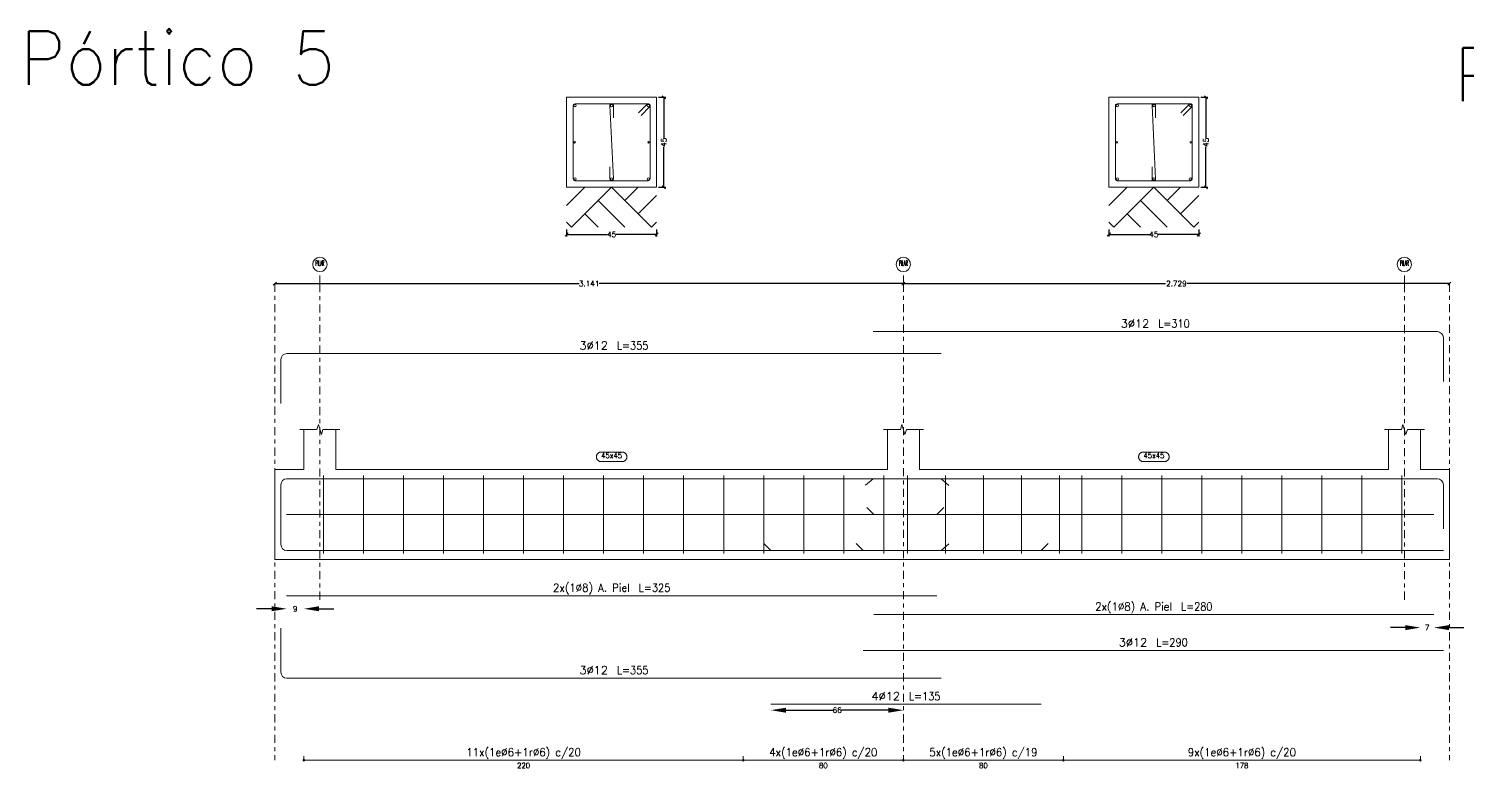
# Model space of a CAD drawing. Header units: millimetres. Extents: x 1 to 227, y -3 to 111.
# Drawn here: x 155.08 to 191.04, y 56.19 to 74.67 of the extents above; entities that cross this region are included whole.
import ezdxf
from ezdxf.enums import TextEntityAlignment as Align

# ---------------------------------------------------------------- set-up
doc = ezdxf.new("R2010")
doc.units = ezdxf.units.MM
doc.linetypes.add('CYPE_RAYAPUNTO', pattern=[0.4125, 0.2025, -0.105, 0, -0.105])
for name, color, linetype, lineweight in [('ALZ_ARM_LONG_ARM_TEXTOS', 3, 'Continuous', 9), ('ALZ_ARM_LONG_TXT_LONG', 3, 'Continuous', 9), ('ALZ_ARM_TRANS_TXT_EST', 3, 'Continuous', 9), ('ALZ_CONT_NUDOS', 122, 'Continuous', 9), ('ALZ_CONT_VIG_HORMIGON', 2, 'Continuous', 9), ('ALZ_COT_COT_ARM', 3, 'Continuous', 0), ('ALZ_COT_COT_EST', 3, 'Continuous', 0), ('ALZ_COT_COT_LIN_APOYOS', 2, 'CYPE_RAYAPUNTO', 0), ('ALZ_COT_LONGITUD_PROYECTADA', 122, 'Continuous', 0), ('ALZ_COT_TEXTOS_ESTRIBOS', 122, 'Continuous', 0), ('ALZ_REF_COT_LIN_AUX_COTA', 2, 'CYPE_RAYAPUNTO', 9), ('ALZ_REF_REF_NOMBRE', 3, 'Continuous', 9), ('ALZ_REF_REF_REFERENCIA', 3, 'Continuous', 9), ('ALZ_REF_REFERENCIA_PORTICO', 3, 'Continuous', 9), ('ALZ_REF_TEXTO_REF_NOMBRE', 3, 'Continuous', 9), ('ALZ_REF_TEXTO_REF_REFERENCIA', 3, 'Continuous', 9), ('ARM_LONGITUDINAL_Ø12', 171, 'Continuous', 9), ('ARM_LONGITUDINAL_Ø8', 32, 'Continuous', 9), ('ARM_TRANSVERSAL_Ø6', 151, 'Continuous', 9), ('SEC_CONT_TERRENO_SECCION', 36, 'Continuous', 0), ('SEC_CONT_VIG_HORMIGON_SECCION', 2, 'Continuous', 9), ('SEC_COTAS_SEC_DIM_VIGA', 122, 'Continuous', 0)]:
    doc.layers.add(name, color=color, linetype=linetype, lineweight=lineweight)
doc.styles.add('CYPETXT_0.2_romans', font='romans__.ttf', dxfattribs={"height": 0.133333})
doc.styles.add('CYPETXT_romans', font='romans__.ttf', dxfattribs={"height": 0.2})
doc.dimstyles.new('cype_arrow', dxfattribs={"dimtxt": 0.18, "dimasz": 0.375, "dimexe": 0.05, "dimexo": 0.05, "dimgap": 0, "dimtad": 0, "dimdec": 4, "dimzin": 0, "dimdsep": 46, "dimtxsty": 'CYPETXT_0.2_romans', "dimcen": 0.09, "dimadec": 0, "dimazin": 0, "dimtfac": 1, "dimtdec": 4, "dimtofl": 0, "dimtmove": 2, "dimatfit": 3, "dimfxl": 1, "dimtolj": 1, "dimtzin": 0, "dimarcsym": 0})
doc.dimstyles.new('cype_oblique', dxfattribs={"dimtxt": 0.18, "dimasz": 0.18, "dimexe": 0.05, "dimexo": 0.05, "dimgap": 0, "dimtad": 0, "dimdec": 4, "dimzin": 0, "dimdsep": 46, "dimtxsty": 'CYPETXT_0.2_romans', "dimblk": 'OBLIQUE', "dimtsz": 0.04, "dimcen": 0.09, "dimadec": 0, "dimazin": 0, "dimtfac": 1, "dimtdec": 4, "dimtofl": 0, "dimtmove": 2, "dimatfit": 3, "dimfxl": 1, "dimtolj": 1, "dimtzin": 0, "dimarcsym": 0})

# ---------------------------------------------------------------- blocks, each defined once
blk = doc.blocks.new('*D84')
at = {"layer": 'Defpoints', "color": 0, "transparency": 16777216}
for p in [(168.527, 69.706), (170.777, 69.706), (170.777, 69.529)]:
    blk.add_point(p, dxfattribs=at)
at = {"layer": 'SEC_COTAS_SEC_DIM_VIGA', "color": 0, "lineweight": -2, "transparency": 16777216}
for p, q in [((168.487, 69.489), (168.567, 69.569)), ((168.527, 69.656), (168.527, 69.479)), ((168.527, 69.529), (169.541, 69.529)), ((170.777, 69.529), (169.762, 69.529)), ((170.737, 69.489), (170.817, 69.569)), ((170.777, 69.656), (170.777, 69.479))]:
    blk.add_line(p, q, dxfattribs=at)
at = {"layer": 'SEC_COTAS_SEC_DIM_VIGA', "color": 0, "transparency": 16777216, "insert": (169.652, 69.529), "char_height": 0.1333, "attachment_point": 5, "style": 'CYPETXT_0.2_romans'}
blk.add_mtext('\\A1;45', dxfattribs=at)
blk = doc.blocks.new('_OBLIQUE')
at = {"color": 0, "linetype": 'ByBlock', "lineweight": -2}
blk.add_line((-0.5, -0.5), (0.5, 0.5), dxfattribs=at)
blk = doc.blocks.new('*D85')
at = {"layer": 'Defpoints', "color": 0, "transparency": 16777216}
for p in [(170.777, 72.956), (170.954, 72.956), (170.777, 70.706)]:
    blk.add_point(p, dxfattribs=at)
at = {"layer": 'SEC_COTAS_SEC_DIM_VIGA', "color": 0, "lineweight": -2, "transparency": 16777216}
for p, q in [((170.994, 72.916), (170.914, 72.996)), ((170.827, 72.956), (171.004, 72.956)), ((170.954, 72.956), (170.954, 71.942)), ((170.954, 70.706), (170.954, 71.721)), ((170.827, 70.706), (171.004, 70.706)), ((170.994, 70.666), (170.914, 70.746))]:
    blk.add_line(p, q, dxfattribs=at)
at = {"layer": 'SEC_COTAS_SEC_DIM_VIGA', "color": 0, "transparency": 16777216, "insert": (170.954, 71.831), "char_height": 0.1333, "attachment_point": 5, "rotation": 90, "style": 'CYPETXT_0.2_romans'}
blk.add_mtext('\\A1;45', dxfattribs=at)
blk = doc.blocks.new('*D86')
at = {"layer": 'Defpoints', "color": 0, "transparency": 16777216}
for p in [(182.078, 69.706), (184.328, 69.706), (184.328, 69.529)]:
    blk.add_point(p, dxfattribs=at)
at = {"layer": 'SEC_COTAS_SEC_DIM_VIGA', "color": 0, "lineweight": -2, "transparency": 16777216}
for p, q in [((182.038, 69.489), (182.118, 69.569)), ((182.078, 69.656), (182.078, 69.479)), ((182.078, 69.529), (183.093, 69.529)), ((184.328, 69.529), (183.313, 69.529)), ((184.288, 69.489), (184.368, 69.569)), ((184.328, 69.656), (184.328, 69.479))]:
    blk.add_line(p, q, dxfattribs=at)
at = {"layer": 'SEC_COTAS_SEC_DIM_VIGA', "color": 0, "transparency": 16777216, "insert": (183.203, 69.529), "char_height": 0.1333, "attachment_point": 5, "style": 'CYPETXT_0.2_romans'}
blk.add_mtext('\\A1;45', dxfattribs=at)
blk = doc.blocks.new('*D87')
at = {"layer": 'Defpoints', "color": 0, "transparency": 16777216}
for p in [(184.328, 72.956), (184.506, 72.956), (184.328, 70.706)]:
    blk.add_point(p, dxfattribs=at)
at = {"layer": 'SEC_COTAS_SEC_DIM_VIGA', "color": 0, "lineweight": -2, "transparency": 16777216}
for p, q in [((184.546, 72.916), (184.466, 72.996)), ((184.378, 72.956), (184.556, 72.956)), ((184.506, 72.956), (184.506, 71.942)), ((184.506, 70.706), (184.506, 71.721)), ((184.378, 70.706), (184.556, 70.706)), ((184.546, 70.666), (184.466, 70.746))]:
    blk.add_line(p, q, dxfattribs=at)
at = {"layer": 'SEC_COTAS_SEC_DIM_VIGA', "color": 0, "transparency": 16777216, "insert": (184.506, 71.831), "char_height": 0.1333, "attachment_point": 5, "rotation": 90, "style": 'CYPETXT_0.2_romans'}
blk.add_mtext('\\A1;45', dxfattribs=at)
blk = doc.blocks.new('*D88')
at = {"layer": 'ALZ_COT_LONGITUD_PROYECTADA', "color": 0, "lineweight": -2, "transparency": 16777216}
for p, q in [((161.196, 68.26), (161.276, 68.34)), ((176.903, 68.26), (176.983, 68.34)), ((161.236, 68.3), (168.837, 68.3)), ((176.943, 68.3), (169.341, 68.3))]:
    blk.add_line(p, q, dxfattribs=at)
at = {"layer": 'Defpoints', "color": 0, "transparency": 16777216}
for p in [(161.236, 68.3), (161.236, 68.3), (176.943, 68.3)]:
    blk.add_point(p, dxfattribs=at)
at = {"layer": 'ALZ_COT_LONGITUD_PROYECTADA', "color": 0, "transparency": 16777216, "insert": (169.089, 68.3), "char_height": 0.1333, "attachment_point": 5, "style": 'CYPETXT_0.2_romans'}
blk.add_mtext('\\A1;3.141', dxfattribs=at)
blk = doc.blocks.new('*D89')
at = {"layer": 'ALZ_COT_LONGITUD_PROYECTADA', "color": 0, "lineweight": -2, "transparency": 16777216}
for p, q in [((176.903, 68.26), (176.983, 68.34)), ((190.549, 68.26), (190.629, 68.34)), ((176.943, 68.3), (183.494, 68.3)), ((190.589, 68.3), (184.038, 68.3))]:
    blk.add_line(p, q, dxfattribs=at)
at = {"layer": 'Defpoints', "color": 0, "transparency": 16777216}
for p in [(176.943, 68.3), (176.943, 68.3), (190.589, 68.3)]:
    blk.add_point(p, dxfattribs=at)
at = {"layer": 'ALZ_COT_LONGITUD_PROYECTADA', "color": 0, "transparency": 16777216, "insert": (183.766, 68.3), "char_height": 0.1333, "attachment_point": 5, "style": 'CYPETXT_0.2_romans'}
blk.add_mtext('\\A1;2.729', dxfattribs=at)
blk = doc.blocks.new('*D90')
at = {"layer": 'ALZ_COT_COT_ARM', "color": 0, "lineweight": -2, "transparency": 16777216}
for p, q in [((161.152, 60.174), (160.777, 60.174)), ((162.336, 60.174), (162.711, 60.174))]:
    blk.add_line(p, q, dxfattribs=at)
at = {"layer": 'ALZ_COT_COT_ARM', "color": 0, "transparency": 16777216}
for points in [[(161.152, 60.237), (161.152, 60.112), (161.527, 60.174)], [(162.336, 60.237), (162.336, 60.112), (161.961, 60.174)]]:
    blk.add_solid(points, dxfattribs=at)
at = {"layer": 'Defpoints', "color": 0, "transparency": 16777216}
for p in [(161.527, 60.174), (161.961, 60.174), (161.961, 60.174)]:
    blk.add_point(p, dxfattribs=at)
at = {"layer": 'ALZ_COT_COT_ARM', "color": 0, "transparency": 16777216, "insert": (161.744, 60.174), "char_height": 0.1333, "attachment_point": 5, "style": 'CYPETXT_0.2_romans'}
blk.add_mtext('\\A1;9', dxfattribs=at)
blk = doc.blocks.new('*D91')
at = {"layer": 'ALZ_COT_COT_ARM', "color": 0, "lineweight": -2, "transparency": 16777216}
for p, q in [((189.489, 59.703), (189.114, 59.703)), ((190.578, 59.703), (190.953, 59.703))]:
    blk.add_line(p, q, dxfattribs=at)
at = {"layer": 'ALZ_COT_COT_ARM', "color": 0, "transparency": 16777216}
for points in [[(189.489, 59.766), (189.489, 59.641), (189.864, 59.703)], [(190.578, 59.766), (190.578, 59.641), (190.203, 59.703)]]:
    blk.add_solid(points, dxfattribs=at)
at = {"layer": 'Defpoints', "color": 0, "transparency": 16777216}
for p in [(189.864, 59.703), (190.203, 59.703), (190.203, 59.703)]:
    blk.add_point(p, dxfattribs=at)
at = {"layer": 'ALZ_COT_COT_ARM', "color": 0, "transparency": 16777216, "insert": (190.033, 59.703), "char_height": 0.1333, "attachment_point": 5, "style": 'CYPETXT_0.2_romans'}
blk.add_mtext('\\A1;7', dxfattribs=at)
blk = doc.blocks.new('*D92')
at = {"layer": 'ALZ_COT_COT_ARM', "color": 0, "lineweight": -2, "transparency": 16777216}
for p, q in [((174.009, 57.64), (175.182, 57.64)), ((176.568, 57.64), (175.395, 57.64))]:
    blk.add_line(p, q, dxfattribs=at)
at = {"layer": 'ALZ_COT_COT_ARM', "color": 0, "transparency": 16777216}
for points in [[(174.009, 57.702), (174.009, 57.577), (173.634, 57.64)], [(176.568, 57.702), (176.568, 57.577), (176.943, 57.64)]]:
    blk.add_solid(points, dxfattribs=at)
at = {"layer": 'Defpoints', "color": 0, "transparency": 16777216}
for p in [(173.634, 57.64), (176.943, 57.64), (176.943, 57.64)]:
    blk.add_point(p, dxfattribs=at)
at = {"layer": 'ALZ_COT_COT_ARM', "color": 0, "transparency": 16777216, "insert": (175.288, 57.64), "char_height": 0.1333, "attachment_point": 5, "style": 'CYPETXT_0.2_romans'}
blk.add_mtext('\\A1;66', dxfattribs=at)

msp = doc.modelspace()

# ---------------------------------------------------------------- linework, layer by layer
at = {"layer": 'ALZ_CONT_NUDOS'}
for p, q in [((161.96072, 63.65149), (161.96072, 64.65149)), ((162.76072, 63.65149), (162.76072, 64.65149)), ((176.54269, 63.65149), (176.54269, 64.65149)), ((177.34269, 63.65149), (177.34269, 64.65149)), ((189.0637, 63.65149), (189.0637, 64.65149)), ((189.8637, 63.65149), (189.8637, 64.65149))]:
    msp.add_line(p, q, dxfattribs=at)
for points in [[(161.86072, 64.65149), (162.28572, 64.65149), (162.32322, 64.77649), (162.39822, 64.52649), (162.43572, 64.65149), (162.86072, 64.65149)], [(176.44269, 64.65149), (176.86769, 64.65149), (176.90519, 64.77649), (176.98019, 64.52649), (177.01769, 64.65149), (177.44269, 64.65149)], [(188.9637, 64.65149), (189.3887, 64.65149), (189.4262, 64.77649), (189.5012, 64.52649), (189.5387, 64.65149), (189.9637, 64.65149)], [(161.96072, 63.65149), (161.23572, 63.65149), (161.23572, 61.40149), (161.96072, 61.40149), (162.76072, 61.40149)], [(189.8637, 63.65149), (190.58871, 63.65149), (190.58871, 61.40149), (189.8637, 61.40149), (189.0637, 61.40149)], [(176.54269, 61.40149), (177.34269, 61.40149)]]:
    msp.add_lwpolyline(points, dxfattribs=at)
at = {"layer": 'ALZ_CONT_VIG_HORMIGON'}
for p, q in [((162.76072, 63.65149), (176.54269, 63.65149)), ((177.34269, 63.65149), (189.0637, 63.65149)), ((162.76072, 61.40149), (176.54269, 61.40149)), ((177.34269, 61.40149), (189.0637, 61.40149))]:
    msp.add_line(p, q, dxfattribs=at)
at = {"layer": 'ALZ_COT_COT_EST'}
for p, q in [((161.96072, 56.38964), (161.96072, 56.48964)), ((172.94269, 56.38964), (172.94269, 56.48964)), ((176.94269, 56.38964), (176.94269, 56.48964)), ((180.94269, 56.38964), (180.94269, 56.48964))]:
    msp.add_line(p, q, dxfattribs=at)
for points in [[(161.96072, 56.38964), (172.94269, 56.38964), (172.94269, 56.48964)], [(172.94269, 56.38964), (176.94269, 56.38964), (176.94269, 56.48964)], [(176.94269, 56.38964), (180.94269, 56.38964), (180.94269, 56.48964)], [(180.94269, 56.38964), (189.8637, 56.38964), (189.8637, 56.48964)]]:
    msp.add_lwpolyline(points, dxfattribs=at)
for centre in [(161.96072, 56.38964), (172.94269, 56.38964), (172.94269, 56.38964), (176.94269, 56.38964), (176.94269, 56.38964), (180.94269, 56.38964), (180.94269, 56.38964), (189.8637, 56.38964)]:
    msp.add_circle(centre, 0.02, dxfattribs=at)
at = {"layer": 'ALZ_COT_COT_LIN_APOYOS'}
for p, q in [((161.23572, 68.30034), (161.23572, 56.38964)), ((176.94269, 68.30034), (176.94269, 56.38964)), ((190.58871, 68.30034), (190.58871, 56.38964))]:
    msp.add_line(p, q, dxfattribs=at)
at = {"layer": 'ALZ_REF_COT_LIN_AUX_COTA'}
for p, q in [((162.36072, 68.30034), (162.36072, 68.60034)), ((176.94269, 68.30034), (176.94269, 68.60034)), ((189.4637, 68.30034), (189.4637, 68.60034)), ((162.36072, 60.40149), (162.36072, 68.30034)), ((189.4637, 60.40149), (189.4637, 68.30034))]:
    msp.add_line(p, q, dxfattribs=at)
at = {"layer": 'ALZ_REF_REF_NOMBRE'}
for points in [[(169.91371, 64.09149), (169.92172, 64.09122), (169.9297, 64.09041), (169.93761, 64.08908), (169.94541, 64.08722), (169.95307, 64.08485), (169.96055, 64.08196), (169.96783, 64.07859), (169.97486, 64.07473), (169.98162, 64.07042), (169.98808, 64.06566), (169.9942, 64.06048), (169.99997, 64.05491), (170.00535, 64.04896), (170.01032, 64.04267), (170.01485, 64.03605), (170.01894, 64.02915), (170.02256, 64.022), (170.02569, 64.01461), (170.02832, 64.00704), (170.03044, 63.9993), (170.03204, 63.99144), (170.0331, 63.9835), (170.03364, 63.97549), (170.03364, 63.96748), (170.0331, 63.95947), (170.03204, 63.95153), (170.03044, 63.94367), (170.02832, 63.93593), (170.02569, 63.92836), (170.02256, 63.92097), (170.01894, 63.91382), (170.01485, 63.90692), (170.01032, 63.9003), (170.00535, 63.89401), (169.99997, 63.88806), (169.9942, 63.88249), (169.98808, 63.87731), (169.98162, 63.87255), (169.97486, 63.86824), (169.96783, 63.86438), (169.96055, 63.86101), (169.95307, 63.85812), (169.94541, 63.85575), (169.93761, 63.85389), (169.9297, 63.85256), (169.92172, 63.85175), (169.91371, 63.85149), (169.38971, 63.85149), (169.38169, 63.85175), (169.37371, 63.85256), (169.3658, 63.85389), (169.358, 63.85575), (169.35034, 63.85812), (169.34286, 63.86101), (169.33559, 63.86438), (169.32855, 63.86824), (169.32179, 63.87255), (169.31534, 63.87731), (169.30921, 63.88249), (169.30345, 63.88806), (169.29807, 63.89401), (169.2931, 63.9003), (169.28856, 63.90692), (169.28447, 63.91382), (169.28086, 63.92097), (169.27773, 63.92836), (169.27509, 63.93593), (169.27298, 63.94367), (169.27138, 63.95153), (169.27031, 63.95947), (169.26977, 63.96748), (169.26977, 63.97549), (169.27031, 63.9835), (169.27138, 63.99144), (169.27298, 63.9993), (169.27509, 64.00704), (169.27773, 64.01461), (169.28086, 64.022), (169.28447, 64.02915), (169.28856, 64.03605), (169.2931, 64.04267), (169.29807, 64.04896), (169.30345, 64.05491), (169.30921, 64.06048), (169.31534, 64.06566), (169.32179, 64.07042), (169.32855, 64.07473), (169.33559, 64.07859), (169.34286, 64.08196), (169.35034, 64.08485), (169.358, 64.08722), (169.3658, 64.08908), (169.37371, 64.09041), (169.38169, 64.09122), (169.38971, 64.09149), (169.91371, 64.09149)], [(183.4652, 64.09149), (183.47321, 64.09122), (183.48119, 64.09041), (183.4891, 64.08908), (183.4969, 64.08722), (183.50456, 64.08485), (183.51204, 64.08196), (183.51932, 64.07859), (183.52635, 64.07473), (183.53311, 64.07042), (183.53957, 64.06566), (183.54569, 64.06048), (183.55146, 64.05491), (183.55684, 64.04896), (183.56181, 64.04267), (183.56635, 64.03605), (183.57043, 64.02915), (183.57405, 64.022), (183.57718, 64.01461), (183.57981, 64.00704), (183.58193, 63.9993), (183.58353, 63.99144), (183.5846, 63.9835), (183.58513, 63.97549), (183.58513, 63.96748), (183.5846, 63.95947), (183.58353, 63.95153), (183.58193, 63.94367), (183.57981, 63.93593), (183.57718, 63.92836), (183.57405, 63.92097), (183.57043, 63.91382), (183.56635, 63.90692), (183.56181, 63.9003), (183.55684, 63.89401), (183.55146, 63.88806), (183.54569, 63.88249), (183.53957, 63.87731), (183.53311, 63.87255), (183.52635, 63.86824), (183.51932, 63.86438), (183.51204, 63.86101), (183.50456, 63.85812), (183.4969, 63.85575), (183.4891, 63.85389), (183.48119, 63.85256), (183.47321, 63.85175), (183.4652, 63.85149), (182.9412, 63.85149), (182.93318, 63.85175), (182.9252, 63.85256), (182.9173, 63.85389), (182.90949, 63.85575), (182.90184, 63.85812), (182.89435, 63.86101), (182.88708, 63.86438), (182.88004, 63.86824), (182.87328, 63.87255), (182.86683, 63.87731), (182.8607, 63.88249), (182.85494, 63.88806), (182.84956, 63.89401), (182.84459, 63.9003), (182.84005, 63.90692), (182.83596, 63.91382), (182.83235, 63.92097), (182.82922, 63.92836), (182.82659, 63.93593), (182.82447, 63.94367), (182.82287, 63.95153), (182.8218, 63.95947), (182.82127, 63.96748), (182.82127, 63.97549), (182.8218, 63.9835), (182.82287, 63.99144), (182.82447, 63.9993), (182.82659, 64.00704), (182.82922, 64.01461), (182.83235, 64.022), (182.83596, 64.02915), (182.84005, 64.03605), (182.84459, 64.04267), (182.84956, 64.04896), (182.85494, 64.05491), (182.8607, 64.06048), (182.86683, 64.06566), (182.87328, 64.07042), (182.88004, 64.07473), (182.88708, 64.07859), (182.89435, 64.08196), (182.90184, 64.08485), (182.90949, 64.08722), (182.9173, 64.08908), (182.9252, 64.09041), (182.93318, 64.09122), (182.9412, 64.09149), (183.4652, 64.09149)]]:
    msp.add_lwpolyline(points, close=True, dxfattribs=at)
at = {"layer": 'ALZ_REF_REF_REFERENCIA'}
for centre in [(162.36072, 68.77874), (176.94269, 68.77874), (189.4637, 68.77874)]:
    msp.add_circle(centre, 0.17839, dxfattribs=at)
at = {"layer": 'ARM_LONGITUDINAL_Ø12'}
for p, q in [((176.18871, 63.42149), (175.99716, 63.26083)), ((177.88572, 63.42149), (178.07534, 63.25857)), ((173.63368, 61.63148), (173.4569, 61.80826)), ((175.93871, 61.63148), (175.76194, 61.80826)), ((177.88572, 61.63148), (178.07534, 61.7944)), ((180.38368, 61.63148), (180.56045, 61.80826))]:
    msp.add_line(p, q, dxfattribs=at)
for points in [[(176.18871, 67.10034), (190.28871, 67.10034), (190.34611, 67.08893), (190.39478, 67.05641), (190.42729, 67.00775), (190.43871, 66.95034), (190.43871, 65.85034)], [(161.38572, 65.30149), (161.38572, 66.40149), (161.39714, 66.45889), (161.42965, 66.50755), (161.47832, 66.54007), (161.53572, 66.55149), (177.88572, 66.55149)], [(161.38572, 62.17149), (161.38572, 63.27149), (161.39714, 63.32889), (161.42965, 63.37755), (161.47832, 63.41007), (161.53572, 63.42149), (177.88572, 63.42149)], [(176.18871, 63.42149), (190.28871, 63.42149), (190.34611, 63.41007), (190.39478, 63.37755), (190.42729, 63.32889), (190.43871, 63.27149), (190.43871, 62.17149)], [(161.38572, 62.88148), (161.38572, 61.78149), (161.39714, 61.72408), (161.42965, 61.67542), (161.47832, 61.6429), (161.53572, 61.63148), (177.88572, 61.63148)], [(173.63368, 61.63148), (180.38368, 61.63148)], [(175.93871, 61.63148), (190.43871, 61.63148)], [(161.38572, 59.68964), (161.38572, 58.58964), (161.39714, 58.53223), (161.42965, 58.48357), (161.47832, 58.45105), (161.53572, 58.43964), (177.88572, 58.43964)], [(175.93871, 59.13448), (190.43871, 59.13448)], [(173.63368, 57.78964), (180.38368, 57.78964)]]:
    msp.add_lwpolyline(points, dxfattribs=at)
for centre in [(168.73671, 72.74646), (169.65171, 72.74646), (170.56671, 72.74646), (182.2882, 72.74646), (183.2032, 72.74646), (184.1182, 72.74646), (168.73671, 70.91646), (169.65171, 70.91646), (170.56671, 70.91646), (182.2882, 70.91646), (183.2032, 70.91646), (184.1182, 70.91646)]:
    msp.add_circle(centre, 0.03, dxfattribs=at)
at = {"layer": 'ARM_LONGITUDINAL_Ø8'}
for p, q in [((176.2032, 62.52649), (176.02642, 62.70326)), ((177.77671, 62.52649), (177.95348, 62.70326))]:
    msp.add_line(p, q, dxfattribs=at)
for points in [[(161.52671, 62.52649), (177.77671, 62.52649)], [(176.2032, 62.52649), (190.2032, 62.52649)], [(161.52671, 60.50149), (177.77671, 60.50149)], [(176.2032, 60.0304), (190.2032, 60.0304)]]:
    msp.add_lwpolyline(points, dxfattribs=at)
for centre in [(168.72671, 71.83146), (170.57671, 71.83146), (182.2782, 71.83146), (184.1282, 71.83146)]:
    msp.add_circle(centre, 0.02, dxfattribs=at)
at = {"layer": 'ARM_TRANSVERSAL_Ø6'}
for p, q in [((162.45171, 63.50149), (162.45171, 61.55149)), ((163.45171, 63.50149), (163.45171, 61.55149)), ((164.45171, 63.50149), (164.45171, 61.55149)), ((165.45171, 63.50149), (165.45171, 61.55149)), ((166.45171, 63.50149), (166.45171, 61.55149)), ((167.45171, 63.50149), (167.45171, 61.55149)), ((168.45171, 63.50149), (168.45171, 61.55149)), ((169.45171, 63.50149), (169.45171, 61.55149)), ((170.45171, 63.50149), (170.45171, 61.55149)), ((171.45171, 63.50149), (171.45171, 61.55149)), ((172.45171, 63.50149), (172.45171, 61.55149)), ((173.45171, 63.50149), (173.45171, 61.55149)), ((174.45171, 63.50149), (174.45171, 61.55149)), ((175.45171, 63.50149), (175.45171, 61.55149)), ((176.45171, 63.50149), (176.45171, 61.55149)), ((177.04269, 63.50149), (177.04269, 61.55149)), ((177.99269, 63.50149), (177.99269, 61.55149)), ((178.94269, 63.50149), (178.94269, 61.55149)), ((179.89269, 63.50149), (179.89269, 61.55149)), ((180.84269, 63.50149), (180.84269, 61.55149)), ((181.4032, 63.50149), (181.4032, 61.55149)), ((182.4032, 63.50149), (182.4032, 61.55149)), ((183.4032, 63.50149), (183.4032, 61.55149)), ((184.4032, 63.50149), (184.4032, 61.55149)), ((185.4032, 63.50149), (185.4032, 61.55149)), ((186.4032, 63.50149), (186.4032, 61.55149)), ((187.4032, 63.50149), (187.4032, 61.55149)), ((188.4032, 63.50149), (188.4032, 61.55149)), ((189.4032, 63.50149), (189.4032, 61.55149))]:
    msp.add_line(p, q, dxfattribs=at)
for points in [[(170.38639, 72.50251), (170.59853, 72.71464), (170.60412, 72.72146), (170.60828, 72.72924), (170.61084, 72.73768), (170.61171, 72.74646), (170.61084, 72.75524), (170.60828, 72.76368), (170.60412, 72.77146), (170.59853, 72.77828), (170.59171, 72.78388), (170.58393, 72.78804), (170.57549, 72.7906), (170.56671, 72.79146), (168.73671, 72.79146), (168.71949, 72.78804), (168.70489, 72.77828), (168.69513, 72.76368), (168.69171, 72.74646), (168.69171, 70.91646), (168.69513, 70.89924), (168.70489, 70.88464), (168.71949, 70.87489), (168.73671, 70.87146), (170.56671, 70.87146), (170.58393, 70.87489), (170.59853, 70.88464), (170.60828, 70.89924), (170.61171, 70.91646), (170.61171, 72.74646), (170.61084, 72.75524), (170.60828, 72.76368), (170.60412, 72.77146), (170.59853, 72.77828), (170.59171, 72.78388), (170.58393, 72.78804), (170.57549, 72.7906), (170.56671, 72.79146), (170.55793, 72.7906), (170.54949, 72.78804), (170.54171, 72.78388), (170.53489, 72.77828), (170.32275, 72.56615)], [(169.60671, 71.21646), (169.60671, 70.91646), (169.60784, 70.90645), (169.61116, 70.89694), (169.61652, 70.88841), (169.62365, 70.88128), (169.63218, 70.87592), (169.64169, 70.87259), (169.65171, 70.87146), (169.66172, 70.87259), (169.67123, 70.87592), (169.67976, 70.88128), (169.68689, 70.88841), (169.69225, 70.89694), (169.69558, 70.90645), (169.69671, 70.91646), (169.60671, 72.74646), (169.60784, 72.75648), (169.61116, 72.76599), (169.61652, 72.77452), (169.62365, 72.78165), (169.63218, 72.78701), (169.64169, 72.79034), (169.65171, 72.79146), (169.66172, 72.79034), (169.67123, 72.78701), (169.67976, 72.78165), (169.68689, 72.77452), (169.69225, 72.76599), (169.69558, 72.75648), (169.69671, 72.74646), (169.69671, 72.44646)], [(183.93789, 72.50251), (184.15002, 72.71464), (184.15561, 72.72146), (184.15977, 72.72924), (184.16233, 72.73768), (184.1632, 72.74646), (184.16233, 72.75524), (184.15977, 72.76368), (184.15561, 72.77146), (184.15002, 72.77828), (184.1432, 72.78388), (184.13542, 72.78804), (184.12698, 72.7906), (184.1182, 72.79146), (182.2882, 72.79146), (182.27098, 72.78804), (182.25638, 72.77828), (182.24662, 72.76368), (182.2432, 72.74646), (182.2432, 70.91646), (182.24662, 70.89924), (182.25638, 70.88464), (182.27098, 70.87489), (182.2882, 70.87146), (184.1182, 70.87146), (184.13542, 70.87489), (184.15002, 70.88464), (184.15977, 70.89924), (184.1632, 70.91646), (184.1632, 72.74646), (184.16233, 72.75524), (184.15977, 72.76368), (184.15561, 72.77146), (184.15002, 72.77828), (184.1432, 72.78388), (184.13542, 72.78804), (184.12698, 72.7906), (184.1182, 72.79146), (184.10942, 72.7906), (184.10098, 72.78804), (184.0932, 72.78388), (184.08638, 72.77828), (183.87425, 72.56615)], [(183.1582, 71.21646), (183.1582, 70.91646), (183.15933, 70.90645), (183.16265, 70.89694), (183.16802, 70.88841), (183.17514, 70.88128), (183.18367, 70.87592), (183.19318, 70.87259), (183.2032, 70.87146), (183.21321, 70.87259), (183.22272, 70.87592), (183.23126, 70.88128), (183.23838, 70.88841), (183.24374, 70.89694), (183.24707, 70.90645), (183.2482, 70.91646), (183.1582, 72.74646), (183.15933, 72.75648), (183.16265, 72.76599), (183.16802, 72.77452), (183.17514, 72.78165), (183.18367, 72.78701), (183.19318, 72.79034), (183.2032, 72.79146), (183.21321, 72.79034), (183.22272, 72.78701), (183.23126, 72.78165), (183.23838, 72.77452), (183.24374, 72.76599), (183.24707, 72.75648), (183.2482, 72.74646), (183.2482, 72.44646)]]:
    msp.add_lwpolyline(points, dxfattribs=at)
at = {"layer": 'SEC_CONT_TERRENO_SECCION'}
for p, q in [((168.52671, 70.24813), (168.98504, 70.70646)), ((168.65171, 69.70646), (169.65171, 70.70646)), ((169.65171, 70.70646), (170.65171, 69.70646)), ((169.98504, 70.37313), (170.31837, 70.70646)), ((170.31837, 70.0398), (170.77671, 70.49813)), ((182.0782, 70.24813), (182.53653, 70.70646)), ((182.2032, 69.70646), (183.2032, 70.70646)), ((183.2032, 70.70646), (184.2032, 69.70646)), ((183.53653, 70.37313), (183.86986, 70.70646)), ((183.86986, 70.0398), (184.3282, 70.49813)), ((169.31837, 70.37313), (169.98504, 69.70646)), ((182.86986, 70.37313), (183.53653, 69.70646)), ((168.52671, 69.83146), (168.65171, 69.70646)), ((168.98504, 70.0398), (169.31837, 69.70646)), ((170.65171, 69.70646), (170.77671, 69.83146)), ((182.0782, 69.83146), (182.2032, 69.70646)), ((182.53653, 70.0398), (182.86986, 69.70646)), ((184.2032, 69.70646), (184.3282, 69.83146))]:
    msp.add_line(p, q, dxfattribs=at)
at = {"layer": 'SEC_CONT_VIG_HORMIGON_SECCION'}
for points in [[(170.77671, 72.95646), (168.52671, 72.95646), (168.52671, 70.70646), (170.77671, 70.70646), (170.77671, 72.95646)], [(184.3282, 72.95646), (182.0782, 72.95646), (182.0782, 70.70646), (184.3282, 70.70646), (184.3282, 72.95646)]]:
    msp.add_lwpolyline(points, close=True, dxfattribs=at)

# ---------------------------------------------------------------- texts
at = {"layer": 'ALZ_ARM_LONG_ARM_TEXTOS', "style": 'CYPETXT_romans'}
for s, width, p, p2 in [('3%%c12', 0.900912, (182.37721, 67.20034), (183.08821, 67.20034)), ('3%%c12', 0.900912, (168.84922, 66.65149), (169.56022, 66.65149)), ('2x(1%%c8) A. Piel', 0.787854, (168.18571, 60.60149), (170.10571, 60.60149)), ('2x(1%%c8) A. Piel', 0.787854, (181.7372, 60.1304), (183.6572, 60.1304)), ('3%%c12', 0.900912, (182.32721, 59.23448), (183.03821, 59.23448)), ('3%%c12', 0.900912, (168.84922, 58.53964), (169.56022, 58.53964)), ('4%%c12', 0.900912, (176.14718, 57.88964), (176.85818, 57.88964))]:
    msp.add_text(s, height=0.2, dxfattribs=dict(at, width=width)).set_placement(p, p2, align=Align.FIT)
at = {"layer": 'ALZ_ARM_LONG_TXT_LONG', "style": 'CYPETXT_romans', "width": 0.7704}
for s, p, p2 in [(' L=310', (183.18821, 67.20034), (184.10021, 67.20034)), (' L=355', (169.66022, 66.65149), (170.57222, 66.65149)), (' L=325', (170.20571, 60.60149), (171.11771, 60.60149)), (' L=280', (183.7572, 60.1304), (184.6692, 60.1304)), (' L=290', (183.13821, 59.23448), (184.05021, 59.23448)), (' L=355', (169.66022, 58.53964), (170.57222, 58.53964)), (' L=135', (176.95818, 57.88964), (177.87018, 57.88964))]:
    msp.add_text(s, height=0.2, dxfattribs=at).set_placement(p, p2, align=Align.FIT)
at = {"layer": 'ALZ_ARM_TRANS_TXT_EST', "style": 'CYPETXT_romans'}
for s, width, p, p2 in [('11x(1e%%c6+1r%%c6) c/20', 0.810054, (166.01921, 56.48964), (168.88421, 56.48964)), ('4x(1e%%c6+1r%%c6) c/20', 0.808265, (173.59119, 56.48964), (176.29419, 56.48964)), ('5x(1e%%c6+1r%%c6) c/19', 0.808265, (177.59119, 56.48964), (180.29419, 56.48964)), ('9x(1e%%c6+1r%%c6) c/20', 0.808265, (184.0517, 56.48964), (186.7547, 56.48964))]:
    msp.add_text(s, height=0.2, dxfattribs=dict(at, width=width)).set_placement(p, p2, align=Align.FIT)
at = {"layer": 'ALZ_COT_TEXTOS_ESTRIBOS', "style": 'CYPETXT_romans', "width": 0.841121}
for s, p, p2 in [('220', (167.28971, 56.18964), (167.61371, 56.18964)), ('80', (174.83469, 56.18964), (175.05069, 56.18964)), ('80', (178.83469, 56.18964), (179.05069, 56.18964)), ('178', (185.2412, 56.18964), (185.5652, 56.18964))]:
    msp.add_text(s, height=0.133333, dxfattribs=at).set_placement(p, p2, align=Align.FIT)
at = {"layer": 'ALZ_REF_REFERENCIA_PORTICO', "style": 'CYPETXT_romans', "width": 0.808977}
for s, p, p2 in [('Pórtico 5', (154.86872, 73.27113), (162.74872, 73.27113)), ('Pórtico 6', (190.70944, 72.85851), (198.58944, 72.85851))]:
    msp.add_text(s, height=1.333333, dxfattribs=at).set_placement(p, p2, align=Align.FIT)
at = {"layer": 'ALZ_REF_TEXTO_REF_NOMBRE', "style": 'CYPETXT_romans', "width": 0.840822}
for p, p2 in [((169.38971, 63.93815), (169.91371, 63.93815)), ((182.9412, 63.93815), (183.4652, 63.93815))]:
    msp.add_text('45x45', height=0.133333, dxfattribs=at).set_placement(p, p2, align=Align.FIT)
at = {"layer": 'ALZ_REF_TEXTO_REF_REFERENCIA', "style": 'CYPETXT_romans', "width": 0.406031}
for p, p2 in [((162.25072, 68.7454), (162.47072, 68.7454)), ((176.83269, 68.7454), (177.05269, 68.7454)), ((189.3537, 68.7454), (189.5737, 68.7454))]:
    msp.add_text('PILAR', height=0.133333, dxfattribs=at).set_placement(p, p2, align=Align.FIT)

# ---------------------------------------------------------------- dimensions: what is measured, and where the dimension line sits
at = {"layer": 'ALZ_COT_COT_ARM'}
for p1, p2, text, picture, middle in [((161.52671, 60.17448), (161.96072, 60.17448), '9', '*D90', (161.74371, 60.17448)), ((189.8637, 59.7034), (190.2032, 59.7034), '7', '*D91', (190.03345, 59.7034)), ((173.63368, 57.63964), (176.94269, 57.63964), '66', '*D92', (175.28819, 57.63964))]:
    dim = msp.add_aligned_dim(p1=p1, p2=p2, distance=0, text=text, dimstyle='cype_arrow', override={"dimexe": 0, "dimexo": 0}, dxfattribs=at)
    dim.commit()
    dim.dimension.update_dxf_attribs({"geometry": picture, "text_midpoint": middle})
at = {"layer": 'ALZ_COT_LONGITUD_PROYECTADA'}
for p1, p2, text, picture, middle in [((176.94269, 68.30034), (161.23572, 68.30034), '3.141', '*D88', (169.08921, 68.30034)), ((190.58871, 68.30034), (176.94269, 68.30034), '2.729', '*D89', (183.7657, 68.30034))]:
    dim = msp.add_aligned_dim(p1=p1, p2=p2, distance=0, text=text, dimstyle='cype_oblique', override={"dimexe": 0, "dimexo": 0}, dxfattribs=at)
    dim.commit()
    dim.dimension.update_dxf_attribs({"geometry": picture, "text_midpoint": middle})
at = {"layer": 'SEC_COTAS_SEC_DIM_VIGA'}
for p1, p2, picture, middle in [((170.77671, 70.70646), (170.77671, 72.95646), '*D85', (170.95404, 71.83146)), ((184.3282, 70.70646), (184.3282, 72.95646), '*D87', (184.50553, 71.83146)), ((168.52671, 69.70646), (170.77671, 69.70646), '*D84', (169.65171, 69.52913)), ((182.0782, 69.70646), (184.3282, 69.70646), '*D86', (183.2032, 69.52913))]:
    dim = msp.add_aligned_dim(p1=p1, p2=p2, distance=-0.17733, text='45', dimstyle='cype_oblique', dxfattribs=at)
    dim.commit()
    dim.dimension.update_dxf_attribs({"geometry": picture, "text_midpoint": middle})

doc.saveas('drawing.dxf')
